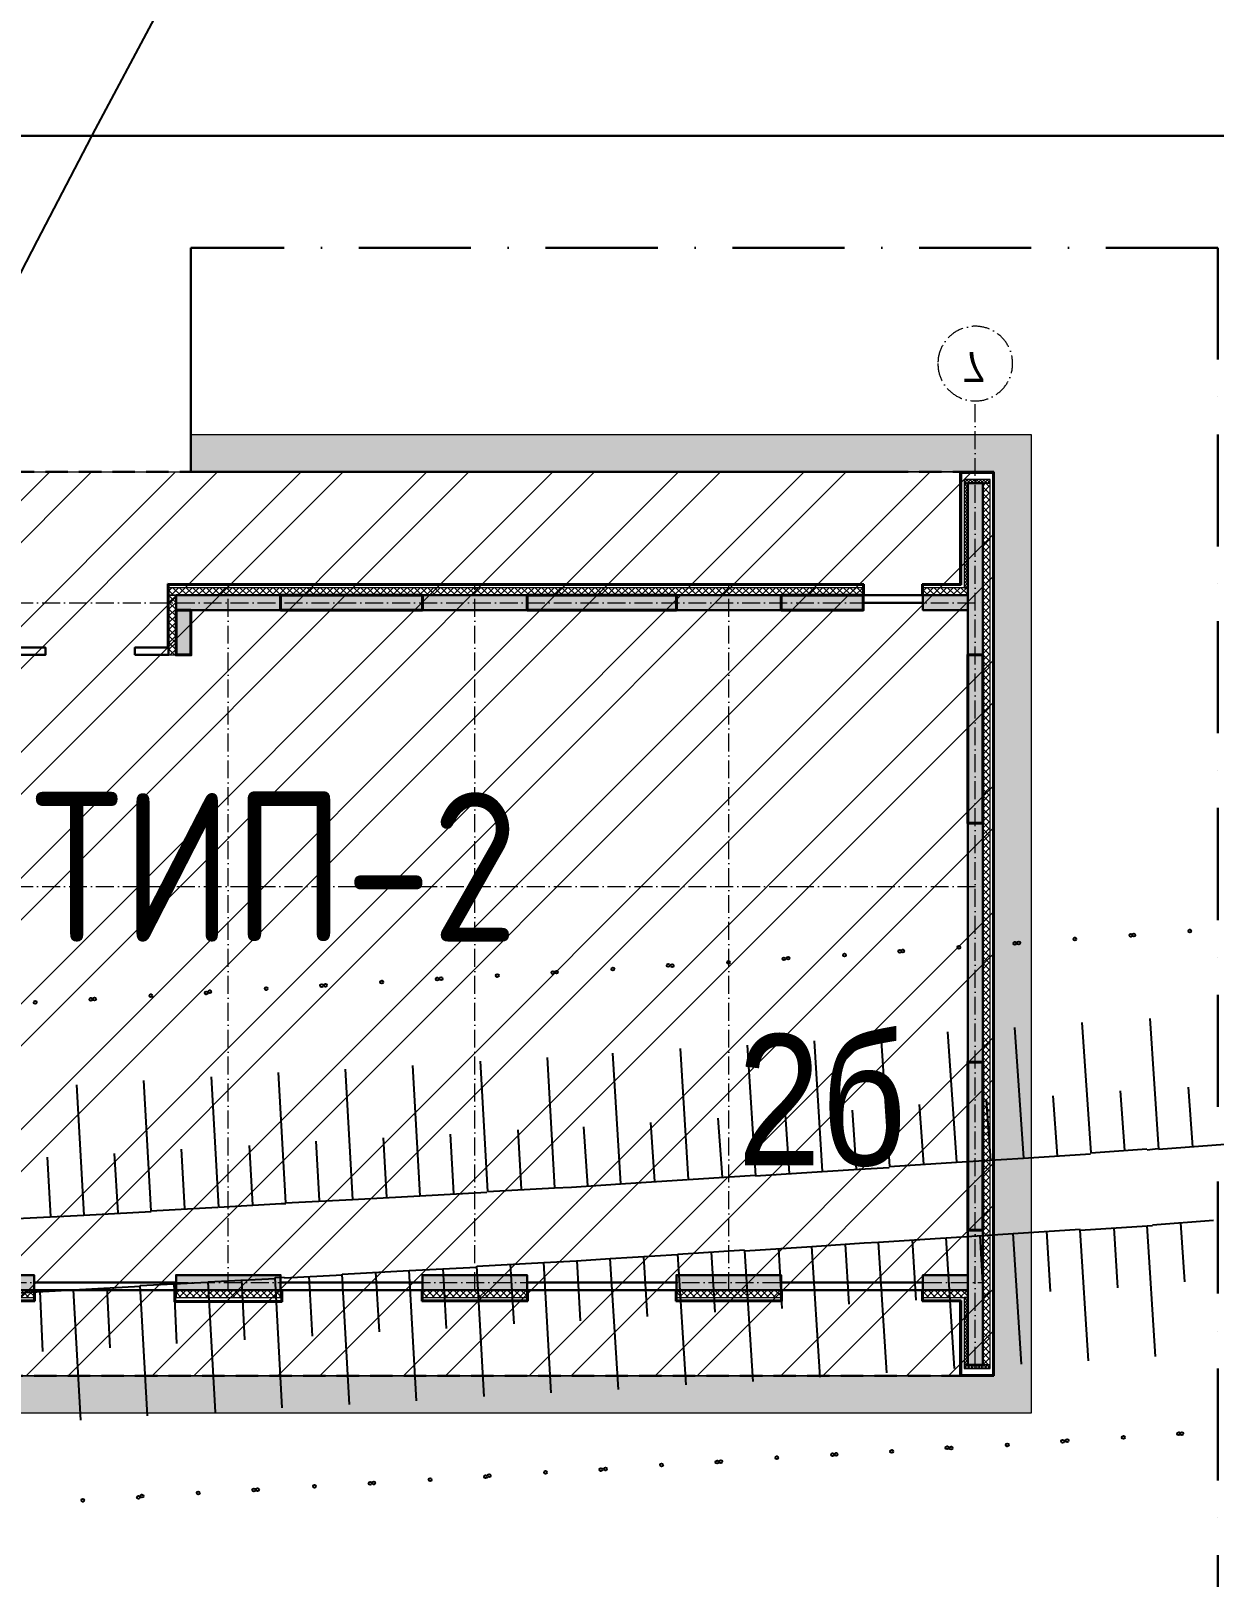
# Model space of a CAD drawing. Header units: millimetres. Extents: x 1353783 to 6492029790, y -7276956 to -512500.
# Drawn here: x 9981184 to 9984352, y -2838160 to -2834021 of the extents above; entities that cross this region are included whole.
import ezdxf
from ezdxf.enums import TextEntityAlignment as Align

# ---------------------------------------------------------------- set-up
doc = ezdxf.new("R2010")
doc.units = ezdxf.units.MM
for name, pattern in [('( Dashed )', [0.75, 0.5, -0.25]), ('482 Границы районов', [5, 3, -1, 0, -1]), ('ACAD_ISO10W100', [18, 12, -3, 0, -3]), ('CONTI', [0]), ('осевая', [50.800000000000004, 31.75, -6.35, 6.35, -6.35])]:
    doc.linetypes.add(name, pattern=pattern)
doc.layers.get('0').update_dxf_attribs({"lineweight": 5})
for name, color, linetype, lineweight in [('!A-DIAFRAGM типовой', 142, 'Continuous', 0), ('7земля', 7, 'Continuous', 30), ('DIAFRAGM', 46, 'Continuous', 30), ('G-ANNO-SCHD', 231, 'Continuous', 9), ('Hatch', 254, 'Continuous', 5), ('INSULATION', 81, 'Continuous', 5), ('Room_name', 250, 'Continuous', 20), ('Room_number', 250, 'Continuous', 13), ('ГП-Граница учасика ИЖС', 3, 'Continuous', 5), ('ГП-Тратуар', 3, 'Continuous', 5), ('оси', 231, 'осевая', 9)]:
    doc.layers.add(name, color=color, linetype=linetype, lineweight=lineweight)
for name, color, linetype in [('GORIZUNKNOWN', 32, 'CONTI'), ('SIT_LРЕЛЬЕФ', 7, 'CONTI'), ('РЕЛЬЕФ', 7, 'CONTI')]:
    doc.layers.add(name, color=color, linetype=linetype)
doc.styles.add('GOST Common', font='', dxfattribs={"height": 3})
doc.styles.add('ISOCPEUR', font='', dxfattribs={"width": 0.85})
doc.styles.add('основной', font='Arial Narrow.ttf', dxfattribs={"height": 1.5})
doc.styles.get('GOST Common').set_extended_font_data('GOST Common')
doc.styles.get('ISOCPEUR').set_extended_font_data('ISOCPEUR')

# ---------------------------------------------------------------- blocks, each defined once
blk = doc.blocks.new('амвамвам')
at = {"lineweight": 30, "ltscale": 100, "true_color": 0x939598}
h = blk.add_hatch(color=252, dxfattribs=at)
h.dxf.hatch_style = 1
h.paths.add_polyline_path([(9861480.360560529, -3580391.421588315), (9861480.360560536, -3579891.421588315), (9856930.360285938, -3579891.421588315), (9856930.357679859, -3580391.421632871)], flags=17)
h.paths.add_polyline_path([(9864280.360560529, -3580391.421632899), (9864280.360560536, -3579891.421632899), (9875030.357947625, -3579891.421632893), (9875530.357947625, -3579891.421632895), (9875530.357947618, -3592491.451666214), (9875530.357947618, -3592991.451666214), (9850030.357746802, -3592991.451666212), (9849530.357746802, -3592991.45166621), (9849530.35774681, -3577391.654640958), (9850030.361011222, -3577391.65464096), (9850030.35774681, -3592491.4547002), (9875030.35794764, -3592491.45161663), (9875030.357947633, -3580391.421588307)])
at = {"color": 251, "lineweight": 15, "ltscale": 100, "true_color": 0x636466}
blk.add_lwpolyline([(9864280.360560529, -3580391.421632899), (9864280.360560536, -3579891.421632899), (9875030.357947625, -3579891.421632893), (9875530.357947625, -3579891.421632895), (9875530.357947618, -3592491.451666214), (9875530.357947618, -3592991.451666214), (9850030.357746802, -3592991.451666212), (9849530.357746802, -3592991.45166621), (9849530.35774681, -3577391.654640958), (9850030.361011222, -3577391.65464096), (9850030.35774681, -3592491.4547002), (9875030.35794764, -3592491.45161663), (9875030.357947633, -3580391.421588307)], close=True, dxfattribs=at)
blk = doc.blocks.new('ТИП-2')
at = {"layer": '!A-DIAFRAGM типовой', "lineweight": 0, "ltscale": 100, "true_color": 0x000000}
h = blk.add_hatch(color=18, dxfattribs=at)
h.dxf.hatch_style = 1
h.paths.add_polyline_path([(10345614.2808138, -2871325.784358687), (10345814.2808138, -2871325.78431406), (10345814.28041215, -2869525.78909589), (10345614.28041215, -2869525.789140517)])
h = blk.add_hatch(color=18, dxfattribs=at)
h.dxf.hatch_style = 1
h.paths.add_polyline_path([(10331714.2812801, -2870525.800449893), (10331714.28132472, -2870725.800449893), (10333114.27990833, -2870725.800137503), (10333114.2798637, -2870525.800137503)])
h = blk.add_hatch(color=18, dxfattribs=at)
h.dxf.hatch_style = 1
h.paths.add_polyline_path([(10335014.28127516, -2870525.800449896), (10335014.28131979, -2870725.800449896), (10336414.27990339, -2870725.800137506), (10336414.27985877, -2870525.800137506)])
h = blk.add_hatch(color=18, dxfattribs=at)
h.dxf.hatch_style = 1
h.paths.add_polyline_path([(10338314.28127516, -2870525.800449896), (10338314.28131979, -2870725.800449896), (10339714.27990339, -2870725.800137506), (10339714.27985877, -2870525.800137506)])
h = blk.add_hatch(color=18, dxfattribs=at)
h.dxf.hatch_style = 1
h.paths.add_polyline_path([(10341714.28127514, -2870525.800449898), (10341714.28131977, -2870725.800449898), (10343114.27990338, -2870725.800137509), (10343114.27985875, -2870525.800137509)])
h = blk.add_hatch(color=18, dxfattribs=at)
h.dxf.hatch_style = 1
h.paths.add_polyline_path([(10345014.2805906, -2870525.791351355), (10345014.28063523, -2870725.791351355), (10345614.28067992, -2870725.791217473), (10345614.28063529, -2870525.791217473)])
h = blk.add_hatch(color=18, dxfattribs=at)
h.dxf.hatch_style = 1
h.paths.add_polyline_path([(10345814.28014073, -2873575.794361891), (10345614.28014073, -2873575.794406518), (10345614.28085477, -2876775.794416242), (10345814.28085477, -2876775.794371615)])
h = blk.add_hatch(color=18, dxfattribs=at)
h.dxf.hatch_style = 1
h.paths.add_polyline_path([(10345614.28074932, -2879025.800275051), (10345814.28074932, -2879025.800319678), (10345814.2802361, -2881325.824323273), (10345614.2802361, -2881325.824278646)])
h = blk.add_hatch(color=18, dxfattribs=at)
h.dxf.hatch_style = 1
h.paths.add_polyline_path([(10335014.28225489, -2879625.824392607), (10335014.28229951, -2879825.824392607), (10336414.28110833, -2879825.824080218), (10336414.2810637, -2879625.824080218)])
h = blk.add_hatch(color=18, dxfattribs=at)
h.dxf.hatch_style = 1
h.paths.add_polyline_path([(10338314.28253459, -2879625.794518085), (10338314.28257921, -2879825.794518085), (10339714.28052839, -2879825.794205696), (10339714.28048377, -2879625.794205696)])
h = blk.add_hatch(color=18, dxfattribs=at)
h.dxf.hatch_style = 1
h.paths.add_polyline_path([(10341714.28127385, -2879825.824144751), (10341714.28131847, -2879625.824144751), (10343114.27988221, -2879625.824457141), (10343114.27983759, -2879825.824457141)])
h = blk.add_hatch(color=18, dxfattribs=at)
h.dxf.hatch_style = 1
h.paths.add_polyline_path([(10345014.28052612, -2879825.793282383), (10345014.28057075, -2879625.793282383), (10345614.28061544, -2879625.793416264), (10345614.28057081, -2879825.793416264)])
at = {"layer": 'Hatch', "lineweight": 40, "ltscale": 0.5, "true_color": 0x000000}
for points in [[(10345814.28061054, -2873575.794361891), (10345614.28061054, -2873575.794361891), (10345614.28061054, -2871325.788480768), (10345814.28061054, -2871325.788480768)], [(10345814.28061053, -2879025.800297365), (10345614.28061053, -2879025.800297365), (10345614.28061053, -2876775.794416242), (10345814.28061053, -2876775.794416242)], [(10335214.28061027, -2879625.821870604), (10335014.28061027, -2879625.821870604), (10335014.28061027, -2879025.825927126), (10335214.28061027, -2879025.825927126)], [(10336414.28108601, -2879825.794361876), (10336414.28108601, -2879625.794361876), (10338314.28253459, -2879625.794361876), (10338314.28253459, -2879825.794361876)], [(10339714.28050608, -2879825.794361876), (10339714.28050608, -2879625.794361876), (10341714.28129616, -2879625.794361876), (10341714.28129616, -2879825.794361876)], [(10343114.2798599, -2879825.794361876), (10343114.2798599, -2879625.794361876), (10344214.28054843, -2879625.794361876), (10344214.28054843, -2879825.794361876)]]:
    blk.add_hatch(color=18, dxfattribs=at).paths.add_polyline_path(points)
at = {"layer": 'INSULATION', "ltscale": 0.5, "true_color": 0x000000}
h = blk.add_hatch(dxfattribs=at)
h.set_pattern_fill('ANSI37', color=18, scale=9.999997768927233, angle=-90.00000000000006)
h.set_pattern_definition([(314.9999999999999, (10351882.39492805, -2869475.789151673), (22.45063529377169, 22.45063529377164), []), (44.99999999999994, (10351882.39492805, -2869475.789151673), (-22.45063529377164, 22.45063529377169), [])])
h.paths.add_polyline_path([(10345914.28061054, -2869475.789151673), (10345914.28061054, -2869525.789140517), (10345564.28042331, -2869525.789140517), (10345564.28042331, -2869475.789151673)])
h = blk.add_hatch(dxfattribs=at)
h.set_pattern_fill('ANSI37', color=18, scale=9.999997768927233, angle=180)
h.set_pattern_definition([(225, (10345614.28041215, -2875843.903645261), (22.45063529377165, -22.45063529377168), []), (314.9999999999999, (10345614.28041215, -2875843.903645261), (22.45063529377168, 22.45063529377165), [])])
h.paths.add_polyline_path([(10345614.28041215, -2870425.78714325), (10345564.28042331, -2870425.78714325), (10345564.28042331, -2869525.789140518), (10345614.28041215, -2869525.789140518)])
h = blk.add_hatch(dxfattribs=at)
h.set_pattern_fill('ANSI37', color=18, scale=20)
h.set_pattern_definition([(45, (10345814.28061054, -2874889.555347299), (-44.90128060534577, 44.90128060534577), []), (135, (10345814.28061054, -2874889.555347299), (-44.90128060534577, -44.90128060534576), [])])
h.paths.add_polyline_path([(10345814.28061054, -2869525.78909589), (10345914.28061054, -2869525.78909589), (10345914.28061054, -2881325.824323273), (10345814.28061054, -2881325.824323273)])
h = blk.add_hatch(dxfattribs=at)
h.set_pattern_fill('ANSI37', color=18, scale=20, angle=-90.00000000000001)
h.set_pattern_definition([(315, (10337250.52018422, -2870425.794361876), (44.90128060534578, 44.90128060534576), []), (44.99999999999999, (10337250.52018422, -2870425.794361876), (-44.90128060534575, 44.90128060534578), [])])
h.paths.add_polyline_path([(10333114.2798637, -2870425.794361876), (10333114.2798637, -2870525.794361876), (10331714.28128971, -2870525.794361876), (10331714.28128971, -2870425.794361876)])
h = blk.add_hatch(dxfattribs=at)
h.set_pattern_fill('ANSI37', color=18, scale=20, angle=-90.00000000000001)
h.set_pattern_definition([(315, (10340550.52017928, -2870425.794361879), (44.90128060534578, 44.90128060534576), []), (44.99999999999999, (10340550.52017928, -2870425.794361879), (-44.90128060534575, 44.90128060534578), [])])
h.paths.add_polyline_path([(10336414.27985877, -2870425.794361879), (10336414.27985877, -2870525.794361879), (10335014.28128477, -2870525.794361879), (10335014.28128477, -2870425.794361879)])
h = blk.add_hatch(dxfattribs=at)
h.set_pattern_fill('ANSI37', color=18, scale=20, angle=-90.00000000000001)
h.set_pattern_definition([(315, (10343850.52017928, -2870425.794361879), (44.90128060534578, 44.90128060534576), []), (44.99999999999999, (10343850.52017928, -2870425.794361879), (-44.90128060534575, 44.90128060534578), [])])
h.paths.add_polyline_path([(10339714.27985877, -2870425.794361879), (10339714.27985877, -2870525.794361879), (10338314.28128477, -2870525.794361879), (10338314.28128477, -2870425.794361879)])
h = blk.add_hatch(dxfattribs=at)
h.set_pattern_fill('ANSI37', color=18, scale=20, angle=-90.00000000000001)
h.set_pattern_definition([(315, (10347250.52017927, -2870425.794361881), (44.90128060534578, 44.90128060534576), []), (44.99999999999999, (10347250.52017927, -2870425.794361881), (-44.90128060534575, 44.90128060534578), [])])
h.paths.add_polyline_path([(10343114.27985875, -2870425.794361881), (10343114.27985875, -2870525.794361881), (10341714.28128475, -2870525.794361881), (10341714.28128475, -2870425.794361881)])
h = blk.add_hatch(dxfattribs=at)
h.set_pattern_fill('ANSI37', color=18, scale=20, angle=-90.00000000000001)
h.set_pattern_definition([(315, (10349750.51964987, -2870425.785062528), (44.90128060534578, 44.90128060534576), []), (44.99999999999999, (10349750.51964987, -2870425.785062528), (-44.90128060534575, 44.90128060534578), [])])
h.paths.add_polyline_path([(10345614.28063529, -2870425.785062528), (10345614.28063529, -2870525.785062528), (10345014.28063528, -2870525.785062528), (10345014.28063528, -2870425.785062528)])
h = blk.add_hatch(dxfattribs=at)
h.set_pattern_fill('ANSI37', color=18, scale=20, angle=179.9999999999999)
h.set_pattern_definition([(225, (10335014.28061027, -2888962.063337865), (44.90128060534573, -44.90128060534581), []), (314.9999999999999, (10335014.28061027, -2888962.063337865), (44.90128060534581, 44.90128060534572), [])])
h.paths.add_polyline_path([(10335014.28061027, -2879825.824323271), (10334914.28061027, -2879825.824323271), (10334914.28061027, -2879025.825927126), (10335014.28061027, -2879025.825927126)])
h = blk.add_hatch(dxfattribs=at)
h.set_pattern_fill('ANSI37', color=18, scale=20, angle=-90.00000000000001)
h.set_pattern_definition([(315, (10348350.49587957, -2879825.824323271), (44.90128060534578, 44.90128060534576), []), (44.99999999999999, (10348350.49587957, -2879825.824323271), (-44.90128060534575, 44.90128060534578), [])])
h.paths.add_polyline_path([(10344214.28054843, -2879825.824323271), (10344214.28054843, -2879925.824323271), (10334914.28061027, -2879925.824323271), (10334914.28061027, -2879825.824323271)])
h = blk.add_hatch(dxfattribs=at)
h.set_pattern_fill('ANSI37', color=18, scale=20, angle=-90.00000000000001)
h.set_pattern_definition([(315, (10350550.47336881, -2879825.793460892), (44.90128060534578, 44.90128060534576), []), (44.99999999999999, (10350550.47336881, -2879825.793460892), (-44.90128060534575, 44.90128060534578), [])])
h.paths.add_polyline_path([(10345614.2805485, -2879825.793460892), (10345614.2805485, -2879925.793460892), (10345014.28057075, -2879925.793460892), (10345014.28057075, -2879825.793460892)])
h = blk.add_hatch(dxfattribs=at)
h.set_pattern_fill('ANSI37', color=18, scale=9.999997768927233, angle=180)
h.set_pattern_definition([(225, (10345614.2805485, -2886243.907965635), (22.45063529377165, -22.45063529377168), []), (314.9999999999999, (10345614.2805485, -2886243.907965635), (22.45063529377168, 22.45063529377165), [])])
h.paths.add_polyline_path([(10345614.2805485, -2881325.824290544), (10345564.28055965, -2881325.824290544), (10345564.28055965, -2879925.793460892), (10345614.2805485, -2879925.793460892)])
h = blk.add_hatch(dxfattribs=at)
h.set_pattern_fill('ANSI37', color=18, scale=9.999997768927233, angle=-90.00000000000006)
h.set_pattern_definition([(314.9999999999999, (10351882.3950644, -2881325.824290544), (22.45063529377169, 22.45063529377164), []), (44.99999999999994, (10351882.3950644, -2881325.824290544), (-22.45063529377164, 22.45063529377169), [])])
h.paths.add_polyline_path([(10345914.28061054, -2881325.824290544), (10345914.28061054, -2881375.824279389), (10345564.28055965, -2881375.824279389), (10345564.28055965, -2881325.824290544)])
at = {"color": 18, "linetype": 'ByBlock', "lineweight": 30, "true_color": 0x000000}
for points in [[(10333114.27986369, -2870525.756146566), (10335014.28131978, -2870525.756146566), (10335014.28131978, -2870625.756146566), (10333114.27986369, -2870625.756146566)], [(10336414.27985876, -2870525.794361879), (10338314.28129747, -2870525.794361879), (10338314.28129747, -2870625.800449896), (10336414.27985876, -2870625.800449896)], [(10339714.27985876, -2870525.794361879), (10341714.28131977, -2870525.794361879), (10341714.28131977, -2870625.799449384), (10339714.27985876, -2870625.799449384)], [(10343114.27985875, -2870525.794339563), (10345014.28061292, -2870525.794339563), (10345014.28061292, -2870625.800185732), (10343114.27985875, -2870625.800185732)], [(10332614.28057056, -2879025.768387593), (10333264.25908176, -2879025.768387593), (10333264.25908176, -2879125.768387593), (10332614.28057056, -2879125.768387593)], [(10334464.24565501, -2879025.825927157), (10334914.29123075, -2879025.825927157), (10334914.29123075, -2879125.825927126), (10334464.24565501, -2879125.825927126)], [(10344214.28054843, -2879725.800007225), (10345014.28057075, -2879725.800007225), (10345014.28057075, -2879825.793282383), (10344214.28054843, -2879825.793282383)]]:
    blk.add_lwpolyline(points, close=True, dxfattribs=at)
at = {"layer": '7земля', "color": 18, "linetype": '( Dashed )', "lineweight": 30, "ltscale": 600, "true_color": 0x000000}
for p, q in [((10321414.2809006, -2869375.791233699), (10345514.28045678, -2869375.788007024)), ((10327864.28034276, -2881475.824301024), (10345514.28021374, -2881475.824300958))]:
    blk.add_line(p, q, dxfattribs=at)
at = {"layer": '7земля', "color": 18, "lineweight": 30, "ltscale": 100, "true_color": 0x000000}
for p, q in [((10345514.28045678, -2869375.79436189), (10345964.28061054, -2869375.794317263)), ((10345514.28059066, -2870375.794339575), (10345514.28045678, -2869375.79436189)), ((10345524.28045812, -2869385.794360898), (10345954.28061054, -2869385.794318255)), ((10345524.280592, -2870385.794339138), (10345524.28045812, -2869385.794360898)), ((10345954.28061054, -2869385.794318255), (10345954.28061053, -2881465.824344593)), ((10345964.28061054, -2869375.794317263), (10345964.28061053, -2881475.824345585)), ((10333124.27992577, -2870375.794361876), (10331704.28132896, -2870375.794361876)), ((10333114.27992577, -2870385.794361876), (10331714.28132896, -2870385.794361876)), ((10333114.27992577, -2870525.794361876), (10333114.27992577, -2870385.794361876)), ((10333124.27992577, -2870525.794361876), (10333124.27992577, -2870375.794361876)), ((10336434.27992084, -2870365.794361879), (10334994.28132403, -2870365.79436188)), ((10334994.28132403, -2870365.79436188), (10334994.28132403, -2870525.794361878)), ((10336424.27992084, -2870375.794361879), (10335004.28132403, -2870375.79436188)), ((10335004.28132403, -2870375.79436188), (10335004.28132403, -2870525.794361878)), ((10336424.27992084, -2870525.794361879), (10336424.27992084, -2870375.794361879)), ((10336434.27992084, -2870525.794361879), (10336434.27992084, -2870365.794361879)), ((10339724.27992084, -2870375.794361879), (10338304.28132403, -2870375.79436188)), ((10338304.28132403, -2870375.79436188), (10338304.28132403, -2870525.794361878)), ((10339714.27992084, -2870385.794361879), (10338314.28132403, -2870385.79436188)), ((10338314.28132403, -2870385.79436188), (10338314.28132403, -2870525.794361878)), ((10339714.27992084, -2870525.794361879), (10339714.27992084, -2870385.794361879)), ((10339724.27992084, -2870525.794361879), (10339724.27992084, -2870375.794361879)), ((10343124.27992082, -2870375.794361881), (10341704.28132401, -2870375.794361882)), ((10341704.28132401, -2870375.794361882), (10341704.28132401, -2870525.794361881)), ((10343114.27992082, -2870385.794361881), (10341714.28132401, -2870385.794361882)), ((10341714.28132401, -2870385.794361882), (10341714.28132401, -2870525.794361881)), ((10343114.27992082, -2870525.794361881), (10343114.27992082, -2870385.794361881)), ((10343124.27992082, -2870525.794361881), (10343124.27992082, -2870375.794361881)), ((10345004.28061053, -2870375.794361889), (10345514.28059066, -2870375.794339575)), ((10345004.28061054, -2870525.794361876), (10345004.28061053, -2870375.794361889)), ((10345014.28061053, -2870385.794361452), (10345524.280592, -2870385.794339138)), ((10345014.28061054, -2870525.794361875), (10345014.28061053, -2870385.794361452)), ((10334904.29123078, -2879125.822909051), (10334904.28061027, -2879976.91874114)), ((10334914.29123078, -2879125.823033837), (10334914.28073513, -2879966.912338934)), ((10344214.28054843, -2879965.82432327), (10344214.28054843, -2879825.82432327)), ((10344224.28054843, -2879975.82432327), (10344224.28054843, -2879825.82432327)), ((10345004.28057075, -2879975.794361888), (10345004.28057075, -2879825.824323284)), ((10345014.28057075, -2879965.794361888), (10345014.28057075, -2879825.824323284)), ((10334904.28061027, -2879976.91874114), (10336614.28759306, -2879975.82432327)), ((10334914.28073513, -2879966.912338934), (10336614.28119298, -2879965.824325318)), ((10336614.28759306, -2879965.82432327), (10344214.28054843, -2879965.82432327)), ((10336614.28759306, -2879975.82432327), (10344224.28054843, -2879975.82432327)), ((10345514.28052619, -2879975.794361888), (10345004.28057075, -2879975.794361888)), ((10345524.28052827, -2879965.794361888), (10345014.28057075, -2879965.794361888)), ((10345514.28021374, -2881475.824300958), (10345514.28052619, -2879975.794361888)), ((10345524.28021582, -2881465.82430195), (10345524.28052827, -2879965.794361888)), ((10345964.28061053, -2881475.824345585), (10345514.28021374, -2881475.824300958)), ((10345954.28061053, -2881465.824344593), (10345524.28021582, -2881465.82430195))]:
    blk.add_line(p, q, dxfattribs=at)
at = {"layer": 'DIAFRAGM', "color": 18, "ltscale": 0.5, "true_color": 0x000000}
for points in [[(10345614.2808138, -2871325.784358687), (10345814.2808138, -2871325.78431406), (10345814.28041215, -2869525.78909589), (10345614.28041215, -2869525.789140517)], [(10331714.2812801, -2870525.800449893), (10331714.28132472, -2870725.800449893), (10333114.27990833, -2870725.800137503), (10333114.2798637, -2870525.800137503)], [(10335014.28127516, -2870525.800449896), (10335014.28131979, -2870725.800449896), (10336414.27990339, -2870725.800137506), (10336414.27985877, -2870525.800137506)], [(10338314.28127516, -2870525.800449896), (10338314.28131979, -2870725.800449896), (10339714.27990339, -2870725.800137506), (10339714.27985877, -2870525.800137506)], [(10341714.28127514, -2870525.800449898), (10341714.28131977, -2870725.800449898), (10343114.27990338, -2870725.800137509), (10343114.27985875, -2870525.800137509)], [(10345014.2805906, -2870525.791351355), (10345014.28063523, -2870725.791351355), (10345614.28067992, -2870725.791217473), (10345614.28063529, -2870525.791217473)], [(10345814.28014073, -2873575.794361891), (10345614.28014073, -2873575.794406518), (10345614.28085477, -2876775.794416242), (10345814.28085477, -2876775.794371615)], [(10345614.28074932, -2879025.800275051), (10345814.28074932, -2879025.800319678), (10345814.2802361, -2881325.824323273), (10345614.2802361, -2881325.824278646)], [(10335014.28225489, -2879625.824392607), (10335014.28229951, -2879825.824392607), (10336414.28110833, -2879825.824080218), (10336414.2810637, -2879625.824080218)], [(10338314.28253459, -2879625.794518085), (10338314.28257921, -2879825.794518085), (10339714.28052839, -2879825.794205696), (10339714.28048377, -2879625.794205696)], [(10341714.28127385, -2879825.824144751), (10341714.28131847, -2879625.824144751), (10343114.27988221, -2879625.824457141), (10343114.27983759, -2879825.824457141)], [(10345014.28052612, -2879825.793282383), (10345014.28057075, -2879625.793282383), (10345614.28061544, -2879625.793416264), (10345614.28057081, -2879825.793416264)]]:
    blk.add_lwpolyline(points, close=True, dxfattribs=at)
at = {"layer": 'Hatch', "color": 18, "lineweight": 40, "ltscale": 0.5, "true_color": 0x000000}
for points in [[(10345814.28061054, -2873575.794361891), (10345614.28061054, -2873575.794361891), (10345614.28061054, -2871325.788480768), (10345814.28061054, -2871325.788480768)], [(10345814.28061053, -2879025.800297365), (10345614.28061053, -2879025.800297365), (10345614.28061053, -2876775.794416242), (10345814.28061053, -2876775.794416242)], [(10335214.28061027, -2879625.821870604), (10335014.28061027, -2879625.821870604), (10335014.28061027, -2879025.825927126), (10335214.28061027, -2879025.825927126)], [(10336414.28108601, -2879825.794361876), (10336414.28108601, -2879625.794361876), (10338314.28253459, -2879625.794361876), (10338314.28253459, -2879825.794361876)], [(10339714.28050608, -2879825.794361876), (10339714.28050608, -2879625.794361876), (10341714.28129616, -2879625.794361876), (10341714.28129616, -2879825.794361876)], [(10343114.2798599, -2879825.794361876), (10343114.2798599, -2879625.794361876), (10344214.28054843, -2879625.794361876), (10344214.28054843, -2879825.794361876)]]:
    blk.add_lwpolyline(points, close=True, dxfattribs=at)
at = {"layer": 'INSULATION', "color": 18, "ltscale": 0.5, "true_color": 0x000000}
for points in [[(10345914.28061054, -2869475.789151673), (10345914.28061054, -2869525.789140517), (10345564.28042331, -2869525.789140517), (10345564.28042331, -2869475.789151673)], [(10345614.28041215, -2870425.78714325), (10345564.28042331, -2870425.78714325), (10345564.28042331, -2869525.789140518), (10345614.28041215, -2869525.789140518)], [(10345814.28061054, -2869525.78909589), (10345914.28061054, -2869525.78909589), (10345914.28061054, -2881325.824323273), (10345814.28061054, -2881325.824323273)], [(10333114.2798637, -2870425.794361876), (10333114.2798637, -2870525.794361876), (10331714.28128971, -2870525.794361876), (10331714.28128971, -2870425.794361876)], [(10336414.27985877, -2870425.794361879), (10336414.27985877, -2870525.794361879), (10335014.28128477, -2870525.794361879), (10335014.28128477, -2870425.794361879)], [(10339714.27985877, -2870425.794361879), (10339714.27985877, -2870525.794361879), (10338314.28128477, -2870525.794361879), (10338314.28128477, -2870425.794361879)], [(10343114.27985875, -2870425.794361881), (10343114.27985875, -2870525.794361881), (10341714.28128475, -2870525.794361881), (10341714.28128475, -2870425.794361881)], [(10345614.28063529, -2870425.785062528), (10345614.28063529, -2870525.785062528), (10345014.28063528, -2870525.785062528), (10345014.28063528, -2870425.785062528)], [(10335014.28061027, -2879825.824323271), (10334914.28061027, -2879825.824323271), (10334914.28061027, -2879025.825927126), (10335014.28061027, -2879025.825927126)], [(10344214.28054843, -2879825.824323271), (10344214.28054843, -2879925.824323271), (10334914.28061027, -2879925.824323271), (10334914.28061027, -2879825.824323271)], [(10345614.2805485, -2879825.793460892), (10345614.2805485, -2879925.793460892), (10345014.28057075, -2879925.793460892), (10345014.28057075, -2879825.793460892)], [(10345614.2805485, -2881325.824290544), (10345564.28055965, -2881325.824290544), (10345564.28055965, -2879925.793460892), (10345614.2805485, -2879925.793460892)], [(10345914.28061054, -2881325.824290544), (10345914.28061054, -2881375.824279389), (10345564.28055965, -2881375.824279389), (10345564.28055965, -2881325.824290544)]]:
    blk.add_lwpolyline(points, close=True, dxfattribs=at)
at = {"layer": 'оси', "color": 251, "linetype": 'ACAD_ISO10W100', "lineweight": 13, "ltscale": 20, "true_color": 0x636466}
for p, q in [((10345714.28062705, -2869525.798193383), (10345714.28061053, -2882425.824323284)), ((10327364.28159401, -2870625.796247389), (10345814.28153783, -2870625.80036424)), ((10335714.28118027, -2870525.800271384), (10335714.28118451, -2879976.400334424)), ((10339014.28060011, -2870525.800293701), (10339014.28060434, -2879975.82432327)), ((10342414.27772741, -2870525.800293704), (10342414.27983605, -2879975.82432327)), ((10320964.28106805, -2875925.794361888), (10345814.28261997, -2875925.794361888)), ((10320964.28106804, -2879725.794819324), (10345814.28059313, -2879725.800364242))]:
    blk.add_line(p, q, dxfattribs=at)
blk.add_circle((10345714.28061053, -2882925.824323284), 500, dxfattribs=at)
at = {"layer": 'оси', "color": 251, "linetype": 'ACAD_ISO10W100', "lineweight": 13, "ltscale": 20, "true_color": 0x636466, "insert": (10345694.14876976, -2882679.942006425), "char_height": 400, "width": 158.3999999999999, "attachment_point": 2, "line_spacing_factor": 1.016949152542373, "style": 'GOST Common'}
blk.add_mtext('{\\fArial|b0|i0|c0|p34;7}', dxfattribs=at)
blk = doc.blocks.new('оо')
at = {"layer": 'GORIZUNKNOWN', "color": 9, "true_color": 0xc7c8ca}
blk.add_lwpolyline([(222820.3634596913, -3431749.261817344), (222820.7434596913, -3431748.861817343), (222820.8334596913, -3431748.751817344), (222820.9534596913, -3431748.621817344), (222821.1134596913, -3431748.441817343), (222821.3134596913, -3431748.221817343), (222821.5834596913, -3431747.931817343), (222821.9234596913, -3431747.571817343), (222822.3434596913, -3431747.121817344), (222822.8734596913, -3431746.581817344), (222823.5134596913, -3431745.931817343), (222824.2734596914, -3431745.151817343), (222825.1634596914, -3431744.261817344), (222826.1634596914, -3431743.251817344), (222827.2534596913, -3431742.171817344), (222828.4034596914, -3431741.031817344), (222829.5934596913, -3431739.851817344), (222830.8034596913, -3431738.681817343)], dxfattribs=at)
at = {"layer": 'SIT_LРЕЛЬЕФ', "color": 9, "true_color": 0xc7c8ca}
for p, q in [((222825.4434596912, -3431751.951817344), (222825.0034596913, -3431753.641817343)), ((222826.3134596913, -3431752.171817344), (222825.8734596913, -3431753.861817343)), ((222827.1934596912, -3431752.401817343), (222826.7534596913, -3431754.091817344)), ((222824.7734596914, -3431752.751817344), (222824.5734596913, -3431753.521817344)), ((222828.0634596913, -3431752.621817344), (222827.6234596913, -3431754.311817344)), ((222825.6434596913, -3431752.981817344), (222825.4434596912, -3431753.751817344)), ((222828.9334596913, -3431752.851817344), (222828.4934596913, -3431754.541817344)), ((222829.8034596913, -3431753.081817344), (222829.3634596913, -3431754.771817344)), ((222826.5134596913, -3431753.201817344), (222826.3134596913, -3431753.971817343)), ((222830.6834596913, -3431753.301817344), (222830.2434596913, -3431754.991817344)), ((222824.1334596913, -3431753.411817344), (222825.0034596913, -3431753.641817343)), ((222827.3934596913, -3431753.431817343), (222827.1934596912, -3431754.201817344)), ((222831.5534596913, -3431753.531817344), (222831.1134596913, -3431755.221817343)), ((222825.0034596913, -3431753.641817343), (222825.8734596913, -3431753.871817344)), ((222828.2634596913, -3431753.651817343), (222828.0634596913, -3431754.421817344)), ((222832.4034596914, -3431753.741817344), (222831.9734596913, -3431755.441817343)), ((222825.8734596913, -3431753.861817343), (222826.7434596913, -3431754.091817344)), ((222829.1334596913, -3431753.881817344), (222828.9334596913, -3431754.651817343)), ((222833.2834596914, -3431753.961817344), (222832.8534596913, -3431755.661817344)), ((222826.7534596913, -3431754.091817344), (222827.5634596913, -3431754.301817344)), ((222830.0034596913, -3431754.111817343), (222829.8034596913, -3431754.881817344)), ((222834.1534596914, -3431754.191817343), (222833.7234596913, -3431755.891817343)), ((222823.6934596912, -3431754.321817343), (222824.5634596913, -3431754.551817344)), ((222827.5634596913, -3431754.301817344), (222827.6234596913, -3431754.321817343)), ((222827.6234596913, -3431754.311817344), (222828.4934596913, -3431754.541817344)), ((222830.8834596913, -3431754.331817344), (222830.6834596913, -3431755.101817344)), ((222835.0234596914, -3431754.411817344), (222834.5934596913, -3431756.111817343)), ((222823.9234596913, -3431755.211817344), (222824.1334596913, -3431754.431817343)), ((222824.1234596913, -3431756.241817344), (222824.5634596913, -3431754.551817344)), ((222824.5634596913, -3431754.551817344), (222825.4334596913, -3431754.781817344)), ((222828.4934596913, -3431754.541817344), (222829.3634596913, -3431754.771817344)), ((222831.7334596913, -3431754.561817344), (222831.5434596913, -3431755.331817344)), ((222835.8934596913, -3431754.621817344), (222835.4734596913, -3431756.321817343)), ((222824.7934596913, -3431755.441817343), (222825.0034596913, -3431754.661817344)), ((222824.9934596913, -3431756.461817344), (222825.4334596913, -3431754.771817344)), ((222825.4334596913, -3431754.771817344), (222826.3034596913, -3431755.001817344)), ((222829.3634596913, -3431754.771817344), (222830.2334596913, -3431755.001817344)), ((222832.6034596913, -3431754.781817344), (222832.4134596913, -3431755.551817344)), ((222836.7634596913, -3431754.841817344), (222836.3434596913, -3431756.541817344)), ((222825.6634596913, -3431755.661817344), (222825.8734596913, -3431754.881817344)), ((222825.8734596913, -3431756.691817343), (222826.3134596913, -3431755.001817344)), ((222826.3134596913, -3431755.001817344), (222827.1834596913, -3431755.231817344)), ((222830.2434596913, -3431754.991817344), (222831.1134596913, -3431755.221817343)), ((222833.4834596913, -3431755.001817344), (222833.2934596913, -3431755.771817344)), ((222826.5434596913, -3431755.891817343), (222826.7534596913, -3431755.111817343)), ((222826.7434596913, -3431756.911817344), (222827.1834596913, -3431755.221817343)), ((222827.1834596913, -3431755.221817343), (222827.3034596913, -3431755.251817344)), ((222831.1134596913, -3431755.221817343), (222831.3334596913, -3431755.281817344)), ((222834.3534596913, -3431755.231817344), (222834.1634596913, -3431756.001817344)), ((222837.6334596913, -3431755.061817344), (222837.2134596913, -3431756.761817344)), ((222827.3034596913, -3431755.261817344), (222828.0534596913, -3431755.461817344)), ((222827.4234596913, -3431756.121817344), (222827.6234596913, -3431755.341817344)), ((222827.6134596913, -3431757.141817343), (222828.0534596913, -3431755.451817344)), ((222828.0534596913, -3431755.451817344), (222828.9234596913, -3431755.681817343)), ((222831.3334596913, -3431755.281817344), (222831.9734596913, -3431755.441817343)), ((222831.9734596913, -3431755.441817343), (222832.8434596913, -3431755.661817344)), ((222835.2234596913, -3431755.451817344), (222835.0334596914, -3431756.221817343)), ((222838.5134596913, -3431755.271817344), (222838.0934596913, -3431756.971817343)), ((222828.2934596913, -3431756.341817344), (222828.4934596913, -3431755.561817344)), ((222832.8534596913, -3431755.661817344), (222833.7234596913, -3431755.881817344)), ((222836.1034596913, -3431755.651817343), (222835.9134596913, -3431756.431817343)), ((222839.3934596913, -3431755.501817344), (222838.9734596913, -3431757.201817344)), ((222828.4834596913, -3431757.371817344), (222828.9234596913, -3431755.681817343)), ((222828.9234596913, -3431755.681817343), (222829.7934596913, -3431755.911817344)), ((222829.1634596913, -3431756.571817343), (222829.3634596913, -3431755.791817344)), ((222836.9734596913, -3431755.871817344), (222836.7834596914, -3431756.651817343)), ((222829.3634596913, -3431757.591817344), (222829.8034596913, -3431755.901817343)), ((222829.8034596913, -3431755.901817343), (222830.6734596913, -3431756.131817344)), ((222830.0434596913, -3431756.791817344), (222830.2434596913, -3431756.011817344)), ((222833.7234596913, -3431755.891817343), (222834.5934596913, -3431756.111817343)), ((222830.2334596913, -3431757.821817343), (222830.6734596913, -3431756.131817344)), ((222830.6734596913, -3431756.131817344), (222831.0934596913, -3431756.241817344)), ((222830.9034596914, -3431757.021817344), (222831.1034596913, -3431756.241817344)), ((222831.0934596913, -3431756.241817344), (222831.5334596914, -3431756.351817344)), ((222834.5934596913, -3431756.111817343), (222835.0734596913, -3431756.231817344)), ((222835.0734596913, -3431756.231817344), (222835.4634596913, -3431756.331817344)), ((222837.8434596913, -3431756.091817344), (222837.6534596914, -3431756.871817344)), ((222831.1034596913, -3431758.051817344), (222831.5334596914, -3431756.351817344)), ((222831.5334596914, -3431756.351817344), (222832.4034596914, -3431756.571817343)), ((222831.7734596914, -3431757.241817344), (222831.9734596913, -3431756.461817344)), ((222835.4734596913, -3431756.321817343), (222836.3434596913, -3431756.541817344)), ((222838.7234596913, -3431756.301817344), (222838.5334596914, -3431757.081817344)), ((222831.9834596913, -3431758.271817344), (222832.4134596913, -3431756.571817343)), ((222832.4134596913, -3431756.571817343), (222833.2834596914, -3431756.791817344)), ((222832.6534596914, -3431757.461817344), (222832.8534596913, -3431756.681817343)), ((222836.3434596913, -3431756.541817344), (222837.2134596913, -3431756.761817344)), ((222839.6034596913, -3431756.531817344), (222839.4134596913, -3431757.311817344)), ((222832.8534596913, -3431758.501817344), (222833.2834596914, -3431756.801817344)), ((222833.2834596914, -3431756.801817344), (222834.1534596914, -3431757.021817344)), ((222833.5234596914, -3431757.691817343), (222833.7234596913, -3431756.911817344)), ((222837.2134596913, -3431756.761817344), (222838.0834596913, -3431756.981817344)), ((222833.7234596913, -3431758.721817343), (222834.1534596914, -3431757.021817344)), ((222834.1534596914, -3431757.021817344), (222834.8334596913, -3431757.191817343)), ((222838.0934596913, -3431756.971817343), (222838.8234596913, -3431757.151817343)), ((222834.3934596913, -3431757.911817344), (222834.5934596913, -3431757.131817344)), ((222834.5934596913, -3431758.941817343), (222835.0234596914, -3431757.241817344)), ((222834.8334596913, -3431757.191817343), (222835.0234596914, -3431757.241817344)), ((222835.0234596914, -3431757.241817344), (222835.8934596913, -3431757.461817344)), ((222838.8234596913, -3431757.161817344), (222838.9634596913, -3431757.191817343)), ((222838.9734596913, -3431757.201817344), (222839.8434596913, -3431757.411817344)), ((222835.2634596913, -3431758.131817344), (222835.4634596913, -3431757.351817344)), ((222835.4734596913, -3431759.161817344), (222835.9034596914, -3431757.461817344)), ((222835.9034596914, -3431757.461817344), (222836.7734596914, -3431757.681817343)), ((222836.1434596913, -3431758.351817344), (222836.3434596913, -3431757.571817343)), ((222836.3434596913, -3431759.381817344), (222836.7734596914, -3431757.681817343)), ((222836.7734596914, -3431757.681817343), (222837.6434596913, -3431757.901817343)), ((222837.0134596913, -3431758.571817343), (222837.2134596913, -3431757.791817344)), ((222837.2134596913, -3431759.611817343), (222837.6434596913, -3431757.911817344)), ((222837.6434596913, -3431757.911817344), (222838.5134596913, -3431758.131817344)), ((222837.8834596913, -3431758.801817344), (222838.0834596913, -3431758.021817344)), ((222838.0834596913, -3431759.831817344), (222838.5134596913, -3431758.131817344)), ((222838.5134596913, -3431758.131817344), (222838.5834596913, -3431758.151817343)), ((222838.5834596913, -3431758.141817343), (222839.3834596913, -3431758.331817344)), ((222838.7634596913, -3431759.001817344), (222838.9534596913, -3431758.231817344))]:
    blk.add_line(p, q, dxfattribs=at)
for centre in [(222825.2534596913, -3431750.731817344), (222825.9734596913, -3431750.921817344), (222826.0234596914, -3431750.931817343), (222826.7534596913, -3431751.121817344), (222827.4734596913, -3431751.311817344), (222827.5234596914, -3431751.311817344), (222828.2534596913, -3431751.501817344), (222828.9734596913, -3431751.691817343), (222829.0234596914, -3431751.701817344), (222829.7534596913, -3431751.891817343), (222830.4734596913, -3431752.081817344), (222830.5234596914, -3431752.091817344), (222831.2534596913, -3431752.281817344), (222831.9734596913, -3431752.471817343), (222832.0234596914, -3431752.481817344), (222832.7534596913, -3431752.671817344), (222833.4734596913, -3431752.851817344), (222833.5234596914, -3431752.871817344), (222834.2534596913, -3431753.061817344), (222834.9734596913, -3431753.241817344), (222835.0334596914, -3431753.251817344), (222835.7634596913, -3431753.441817343), (222836.4834596913, -3431753.621817344), (222836.5234596914, -3431753.631817344), (222837.2534596913, -3431753.811817344), (222837.9834596913, -3431753.991817344), (222838.0334596914, -3431754.001817344), (222838.7634596913, -3431754.181817343), (222839.4934596913, -3431754.361817343), (222839.5334596914, -3431754.371817344), (222840.2634596913, -3431754.551817344), (222823.8234596913, -3431757.271817344), (222824.5434596913, -3431757.461817344), (222824.5934596913, -3431757.461817344), (222825.3234596913, -3431757.651817343), (222826.0434596913, -3431757.841817344), (222826.0934596913, -3431757.851817344), (222826.8334596913, -3431758.041817344), (222827.5534596913, -3431758.231817344), (222827.6034596913, -3431758.241817344), (222828.3334596913, -3431758.431817343), (222829.0534596913, -3431758.621817344), (222829.1034596913, -3431758.621817344), (222829.8334596913, -3431758.811817344), (222830.5534596913, -3431759.001817344), (222830.6134596913, -3431759.011817344), (222831.3434596913, -3431759.191817343), (222832.0634596912, -3431759.381817344), (222832.1134596913, -3431759.391817343), (222832.8434596913, -3431759.571817343), (222833.5634596912, -3431759.761817344), (222833.6134596913, -3431759.771817344), (222834.3334596913, -3431759.961817344), (222835.0534596913, -3431760.141817343), (222835.1034596913, -3431760.161817344), (222835.8334596913, -3431760.351817344), (222836.5534596913, -3431760.531817344), (222836.6134596913, -3431760.541817344), (222837.3434596913, -3431760.731817344), (222838.0634596912, -3431760.911817344), (222838.1034596913, -3431760.921817344)]:
    blk.add_circle(centre, 0.02, dxfattribs=at)
blk = doc.blocks.new('RM_AREA')
at = {"layer": 'Room_number', "color": 0, "linetype": 'ByBlock', "lineweight": -2, "style": 'ISOCPEUR', "width": 0.85}
blk.add_attdef('ROOM_NAME', text='', height=3, dxfattribs=at).set_placement((0, 5), align=Align.CENTER)
at = {"layer": 'Room_number', "linetype": 'ByBlock', "lineweight": -2, "style": 'ISOCPEUR', "width": 0.85}
blk.add_attdef('AREA', text='', height=3, dxfattribs=at).set_placement((0, 0), align=Align.CENTER)

msp = doc.modelspace()

# ---------------------------------------------------------------- hatches: boundary and pattern name
at = {"layer": 'ГП-Граница учасика ИЖС', "true_color": 0xffd1a3}
h = msp.add_hatch(dxfattribs=at)
h.set_pattern_fill('ANSI32', color=41, scale=25)
h.set_pattern_definition([(45, (316897.598456759, -5419.869761273731), (-168.3798022700466, 168.3798022700466), []), (45, (317009.8517067581, -5419.869761273731), (-168.3798022700466, 168.3798022700466), [])])
h.paths.add_polyline_path([(9978763.413897209, -2835201.565368967), (9983761.323024847, -2835201.565460921), (9983760.368140722, -2837621.571971604), (9978762.459013084, -2837621.57187965)])

# ---------------------------------------------------------------- linework, layer by layer
at = {"layer": 'ГП-Граница учасика ИЖС', "color": 251, "lineweight": 30, "ltscale": 100}
msp.add_lwpolyline([(9988582.36450711, -2835201.66097614), (9988582.364622556, -2834601.660976144, 0.414213562373095), (9988282.36468028, -2834301.66091842), (9980442.364660997, -2834301.659409926, 0.414213562373095), (9980142.364603274, -2834601.659352204), (9980142.364487827, -2835201.659352201)], format="xyb", dxfattribs=at)
at = {"layer": 'ГП-Граница учасика ИЖС', "color": 94, "linetype": '482 Границы районов', "lineweight": 30, "ltscale": 100}
msp.add_lwpolyline([(9978762.36474833, -2834601.659086678), (9978162.364612913, -2834601.658971232), (9978162.363785552, -2838901.658971237), (9984362.363785552, -2838901.660164178), (9984362.364612916, -2834601.660164173), (9981612.364658194, -2834601.659635046)], dxfattribs=at)
at = {"layer": 'ГП-Граница учасика ИЖС', "color": 251, "lineweight": 30, "ltscale": 100}
msp.add_lwpolyline([(9983512.364264183, -2835201.660000634), (9981612.364542747, -2835201.659635049), (9981612.364658194, -2834601.659635046)], dxfattribs=at)
at = {"layer": 'ГП-Граница учасика ИЖС', "color": 41, "true_color": 0xffd1a3}
msp.add_lwpolyline([(9978763.411715653, -2835201.565369653), (9983761.32084329, -2835201.565461607), (9983760.365959166, -2837621.57197229), (9978762.456831528, -2837621.571880335)], close=True, dxfattribs=at)

# ---------------------------------------------------------------- block references
at = {"color": 1, "lineweight": 30, "xscale": 0.1999999999999998, "yscale": 0.1999999999999998, "zscale": 0.1999999999999998, "rotation": 359.9999889757423}
msp.add_blockref('амвамвам', (8008756.432392774, -2119122.94911043), dxfattribs=at)
at = {"layer": 'ГП-Граница учасика ИЖС', "color": 5}
ref = msp.add_blockref('RM_AREA', (9981897.340770058, -2836288.826169664), dxfattribs=dict(at, xscale=12, yscale=12, zscale=12, rotation=9.31783028229428e-08))
ref.add_attrib('ROOM_NAME', 'ТИП-2', dxfattribs={"layer": 'Room_name', "color": 30, "linetype": 'ByBlock', "lineweight": -2, "height": 400, "rotation": 1.334021321025711e-07, "style": 'ISOCPEUR', "width": 0.85}).set_placement((9981837.36958926, -2836459.023549752), align=Align.CENTER)
at = {"layer": 'ГП-Тратуар', "color": 3, "lineweight": 30, "xscale": -0.1999999999999998, "yscale": 0.2, "zscale": 0.2, "rotation": 179.9999889757423}
msp.add_blockref('ТИП-2', (7914569.397013251, -3411496.380174194), dxfattribs=at)
at = {"layer": 'РЕЛЬЕФ', "color": 240, "lineweight": 30, "true_color": 0xed1f24, "xscale": 200.0000000000001, "yscale": 200.0000000000001, "zscale": 200.0000000000001, "rotation": 17.80578495452471}
msp.add_blockref('оо', (-242329120.9759156, 637008728.1453253), dxfattribs=at)

# ---------------------------------------------------------------- texts
at = {"layer": 'G-ANNO-SCHD', "color": 0, "insert": (9983075.619002437, -2836707.43719482, 231991.4124539885), "char_height": 350, "width": 1716168.185823002, "attachment_point": 1, "line_spacing_factor": 1.149209049011899, "style": 'основной'}
msp.add_mtext('2б', dxfattribs=at)

doc.saveas('drawing.dxf')
